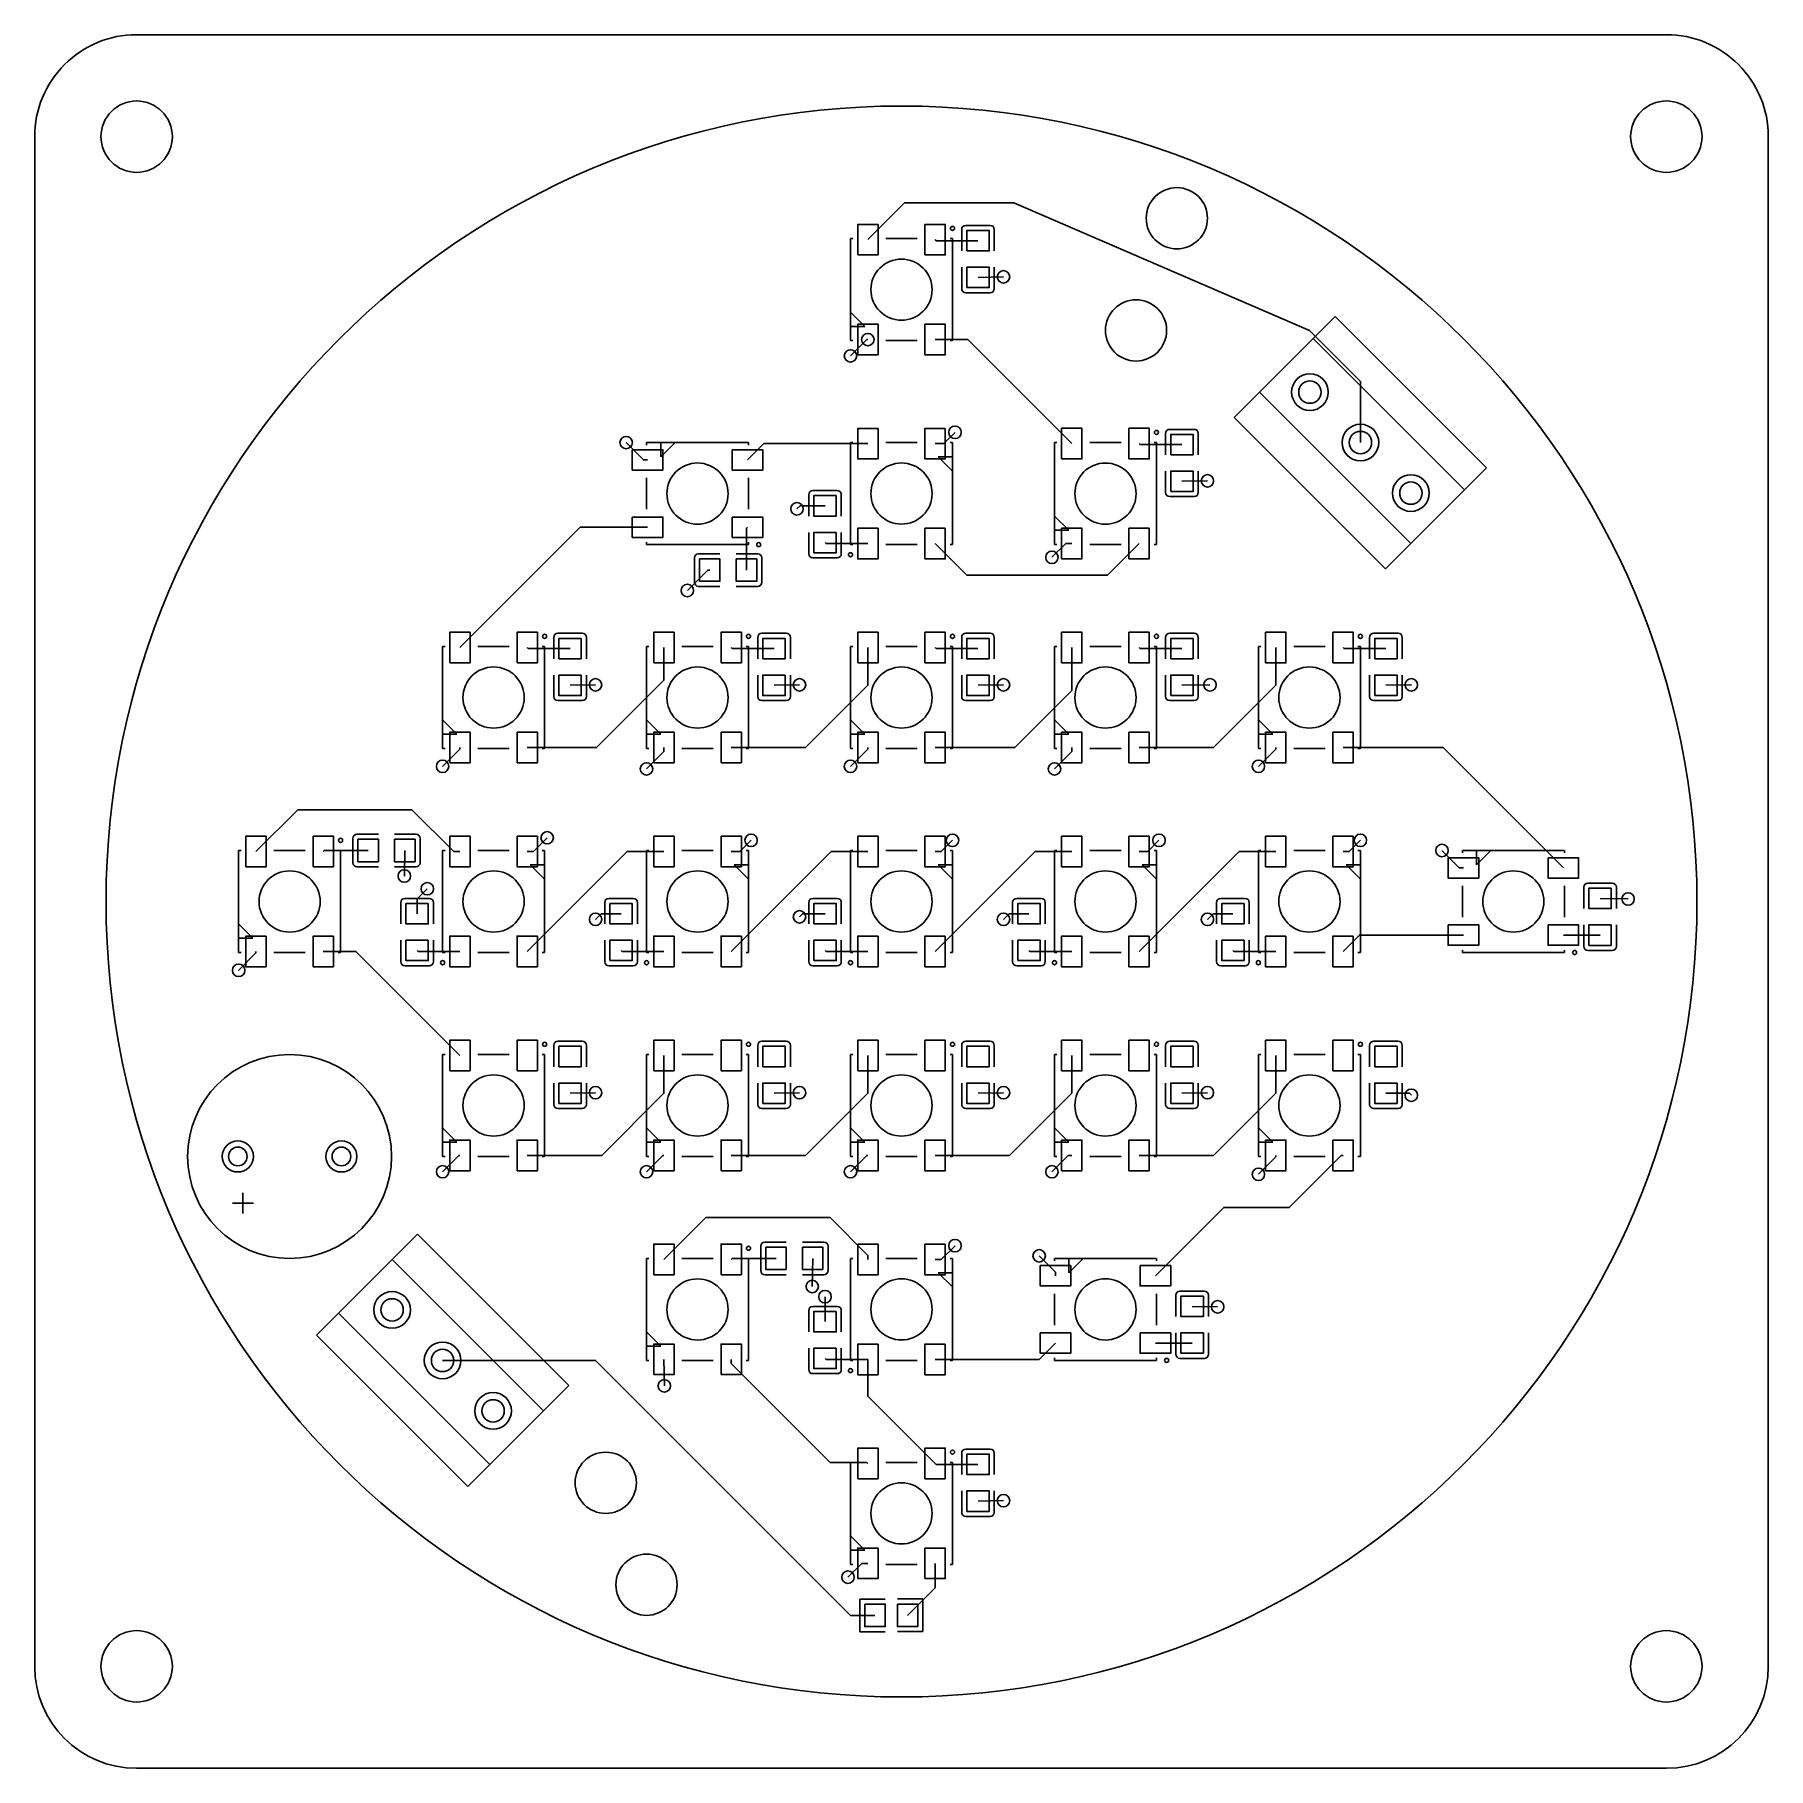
# Model space of a CAD drawing. Header units: millimetres. Extents: x 0 to 85, y 0 to 85.
import ezdxf

# ---------------------------------------------------------------- set-up
doc = ezdxf.new("R2010")
doc.units = ezdxf.units.MM

msp = doc.modelspace()

# ---------------------------------------------------------------- linework, layer by layer
for points in [[(5, 85), (80, 85)], [(0, 5), (0, 80)], [(85, 80), (85, 5)], [(40.851, 74.95), (42.649, 76.751), (48.001, 76.751), (62.499, 70.5), (64.999, 68.001), (64.999, 65.001)], [(45.65, 75.65), (46.85, 75.65)], [(40, 75), (40.12, 75)], [(40, 70), (40, 75)], [(41.73, 75), (43.27, 75)], [(44.15, 74.95), (44.2, 74.9), (46.25, 74.9)], [(44.88, 75), (45, 75)], [(45, 75), (45, 70)], [(45.45, 75.45), (45.45, 75.4)], [(45.45, 74.4), (45.45, 75.4)], [(47.05, 75.45), (47.05, 75.4)], [(47.05, 74.4), (47.05, 75.4)], [(45.45, 73.6), (45.45, 72.6)], [(47.501, 73.124), (46.251, 73.099)], [(47.05, 73.6), (47.05, 72.6)], [(45.45, 72.55), (45.45, 72.6)], [(45.65, 72.35), (46.85, 72.35)], [(47.05, 72.55), (47.05, 72.6)], [(40.7, 70.7), (40, 70.7), (40, 70.7), (40, 71.4), (40.7, 70.7)], [(63.763, 71.187), (58.813, 66.237)], [(71.187, 63.763), (63.763, 71.187)], [(40, 69.25), (40.8, 70.05), (40.85, 70.05)], [(40.12, 70), (40, 70)], [(43.27, 70), (41.73, 70)], [(50.85, 64.95), (45.75, 70.05), (44.15, 70.05)], [(45, 70), (44.88, 70)], [(70.105, 62.68), (62.68, 70.104)], [(67.47, 60.046), (60.046, 67.47)], [(45.125, 65.5), (44.575, 64.95), (44.15, 64.95)], [(55.45, 65.45), (55.45, 65.4)], [(55.65, 65.65), (56.85, 65.65)], [(66.238, 58.813), (58.813, 66.237)], [(29, 65), (29.85, 64.15), (30.05, 64.15)], [(30, 65), (35, 65)], [(30, 64.88), (30, 65)], [(30.7, 64.3), (30.7, 65), (30.7, 65), (31.4, 65), (30.7, 64.3)], [(34.95, 64.15), (35.75, 64.95), (40.85, 64.95)], [(35, 65), (35, 64.88)], [(40, 60), (40, 65)], [(40, 65), (40.12, 65)], [(41.73, 65), (43.27, 65)], [(44.88, 65), (45, 65)], [(45, 65), (45, 60)], [(50, 65), (50.12, 65)], [(50, 60), (50, 65)], [(51.73, 65), (53.27, 65)], [(54.15, 64.95), (54.2, 64.9), (56.25, 64.9)], [(54.88, 65), (55, 65)], [(55, 65), (55, 60)], [(55.45, 64.4), (55.45, 65.4)], [(57.05, 65.45), (57.05, 65.4)], [(57.05, 64.4), (57.05, 65.4)], [(44.3, 64.3), (45, 64.3), (45, 64.3), (45, 63.6), (44.3, 64.3)], [(71.187, 63.763), (66.238, 58.813)], [(30, 61.73), (30, 63.27)], [(35, 63.27), (35, 61.73)], [(55.45, 63.6), (55.45, 62.6)], [(57.501, 63.124), (56.251, 63.101)], [(57.05, 63.6), (57.05, 62.6)], [(37.95, 62.45), (37.95, 62.4)], [(37.95, 61.4), (37.95, 62.4)], [(39.35, 62.65), (38.15, 62.65)], [(39.55, 62.45), (39.55, 62.4)], [(39.55, 61.4), (39.55, 62.4)], [(55.45, 62.55), (55.45, 62.6)], [(55.65, 62.35), (56.85, 62.35)], [(57.05, 62.55), (57.05, 62.6)], [(37.375, 61.75), (37.525, 61.9), (38.75, 61.9)], [(50.7, 60.7), (50, 60.7), (50, 60.7), (50, 61.4), (50.7, 60.7)], [(20.85, 54.95), (26.75, 60.85), (30.05, 60.85)], [(34.95, 60.85), (34.9, 60.8), (34.9, 58.75)], [(37.95, 60.6), (37.95, 59.6)], [(39.55, 60.6), (39.55, 59.6)], [(30, 60), (30, 60.12)], [(35, 60), (30, 60)], [(32.55, 59.55), (32.6, 59.55)], [(33.6, 59.55), (32.6, 59.55)], [(34.4, 59.55), (35.4, 59.55)], [(35, 60.12), (35, 60)], [(35.45, 59.55), (35.4, 59.55)], [(37.95, 59.55), (37.95, 59.6)], [(38.75, 60.1), (38.8, 60.05), (40.85, 60.05)], [(39.55, 59.55), (39.55, 59.6)], [(40.12, 60), (40, 60)], [(43.27, 60), (41.73, 60)], [(44.15, 60.05), (45.7, 58.5), (52.6, 58.5), (54.15, 60.05)], [(45, 60), (44.88, 60)], [(49.875, 59.375), (50.55, 60.05), (50.85, 60.05)], [(50.12, 60), (50, 60)], [(53.27, 60), (51.73, 60)], [(55, 60), (54.88, 60)], [(32, 57.75), (33, 58.75), (33.1, 58.75)], [(32.35, 59.35), (32.35, 58.15)], [(35.65, 59.35), (35.65, 58.15)], [(39.35, 59.35), (38.15, 59.35)], [(32.55, 57.95), (32.6, 57.95)], [(33.6, 57.95), (32.6, 57.95)], [(34.4, 57.95), (35.4, 57.95)], [(35.45, 57.95), (35.4, 57.95)], [(25.45, 55.45), (25.45, 55.4)], [(25.45, 54.4), (25.45, 55.4)], [(26.85, 55.65), (25.65, 55.65)], [(27.05, 55.45), (27.05, 55.4)], [(27.05, 54.4), (27.05, 55.4)], [(35.45, 55.45), (35.45, 55.4)], [(35.45, 54.4), (35.45, 55.4)], [(36.85, 55.65), (35.65, 55.65)], [(37.05, 55.45), (37.05, 55.4)], [(37.05, 54.4), (37.05, 55.4)], [(45.45, 55.45), (45.45, 55.4)], [(45.45, 54.4), (45.45, 55.4)], [(46.85, 55.65), (45.65, 55.65)], [(47.05, 55.45), (47.05, 55.4)], [(47.05, 54.4), (47.05, 55.4)], [(55.45, 55.45), (55.45, 55.4)], [(55.45, 54.4), (55.45, 55.4)], [(55.65, 55.65), (56.85, 55.65)], [(57.05, 55.45), (57.05, 55.4)], [(57.05, 54.4), (57.05, 55.4)], [(65.45, 55.45), (65.45, 55.4)], [(65.45, 54.4), (65.45, 55.4)], [(65.65, 55.65), (66.85, 55.65)], [(67.05, 55.45), (67.05, 55.4)], [(67.05, 54.4), (67.05, 55.4)], [(20, 55), (20.12, 55)], [(20, 50), (20, 55)], [(21.73, 55), (23.27, 55)], [(24.15, 54.95), (24.2, 54.9), (26.25, 54.9)], [(24.15, 50.05), (27.55, 50.05), (30.85, 53.35), (30.85, 54.95)], [(24.88, 55), (25, 55)], [(25, 55), (25, 50)], [(30, 55), (30.12, 55)], [(30, 50), (30, 55)], [(31.73, 55), (33.27, 55)], [(34.15, 54.95), (34.2, 54.9), (36.25, 54.9)], [(34.15, 50.05), (37.8, 50.05), (40.85, 53.1), (40.85, 54.95)], [(34.88, 55), (35, 55)], [(35, 55), (35, 50)], [(40, 55), (40.12, 55)], [(40, 50), (40, 55)], [(41.73, 55), (43.27, 55)], [(44.15, 54.95), (44.2, 54.9), (46.25, 54.9)], [(44.15, 50.05), (48.05, 50.05), (50.85, 52.85), (50.85, 54.95)], [(44.88, 55), (45, 55)], [(45, 55), (45, 50)], [(50, 55), (50.12, 55)], [(50, 50), (50, 55)], [(51.73, 55), (53.27, 55)], [(54.15, 54.95), (54.2, 54.9), (56.25, 54.9)], [(54.15, 50.05), (57.8, 50.05), (60.85, 53.1), (60.85, 54.95)], [(54.88, 55), (55, 55)], [(55, 55), (55, 50)], [(60, 55), (60.12, 55)], [(60, 50), (60, 55)], [(61.73, 55), (63.27, 55)], [(64.15, 54.95), (64.2, 54.9), (66.25, 54.9)], [(64.88, 55), (65, 55)], [(65, 55), (65, 50)], [(25.45, 53.6), (25.45, 52.6)], [(27.05, 53.6), (27.05, 52.6)], [(35.45, 53.6), (35.45, 52.6)], [(37.05, 53.6), (37.05, 52.6)], [(45.45, 53.6), (45.45, 52.6)], [(47.05, 53.6), (47.05, 52.6)], [(55.45, 53.6), (55.45, 52.6)], [(57.05, 53.6), (57.05, 52.6)], [(65.45, 53.6), (65.45, 52.6)], [(67.05, 53.6), (67.05, 52.6)], [(27.501, 53.124), (26.251, 53.099)], [(37.501, 53.124), (36.251, 53.099)], [(47.501, 53.124), (46.251, 53.099)], [(57.625, 53.124), (56.251, 53.099)], [(67.5, 53.124), (66.251, 53.099)], [(25.45, 52.55), (25.45, 52.6)], [(26.85, 52.35), (25.65, 52.35)], [(27.05, 52.55), (27.05, 52.6)], [(35.45, 52.55), (35.45, 52.6)], [(36.85, 52.35), (35.65, 52.35)], [(37.05, 52.55), (37.05, 52.6)], [(45.45, 52.55), (45.45, 52.6)], [(46.85, 52.35), (45.65, 52.35)], [(47.05, 52.55), (47.05, 52.6)], [(55.45, 52.55), (55.45, 52.6)], [(55.65, 52.35), (56.85, 52.35)], [(57.05, 52.55), (57.05, 52.6)], [(65.45, 52.55), (65.45, 52.6)], [(65.65, 52.35), (66.85, 52.35)], [(67.05, 52.55), (67.05, 52.6)], [(20.7, 50.7), (20, 50.7), (20, 50.7), (20, 51.4), (20.7, 50.7)], [(30.7, 50.7), (30, 50.7), (30, 50.7), (30, 51.4), (30.7, 50.7)], [(40.7, 50.7), (40, 50.7), (40, 50.7), (40, 51.4), (40.7, 50.7)], [(50.7, 50.7), (50, 50.7), (50, 50.7), (50, 51.4), (50.7, 50.7)], [(60.7, 50.7), (60, 50.7), (60, 50.7), (60, 51.4), (60.7, 50.7)], [(20, 49.125), (20.85, 49.975), (20.85, 50.05)], [(20.12, 50), (20, 50)], [(23.27, 50), (21.73, 50)], [(25, 50), (24.88, 50)], [(30, 49), (30.85, 49.85), (30.85, 50.05)], [(30.12, 50), (30, 50)], [(33.27, 50), (31.73, 50)], [(35, 50), (34.88, 50)], [(40, 49.125), (40.85, 49.975), (40.85, 50.05)], [(40.12, 50), (40, 50)], [(43.27, 50), (41.73, 50)], [(45, 50), (44.88, 50)], [(50, 49), (50.85, 49.85), (50.85, 50.05)], [(50.12, 50), (50, 50)], [(53.27, 50), (51.73, 50)], [(55, 50), (54.88, 50)], [(60, 49.125), (60.85, 49.975), (60.85, 50.05)], [(60.12, 50), (60, 50)], [(63.27, 50), (61.73, 50)], [(74.95, 44.15), (69.05, 50.05), (64.15, 50.05)], [(65, 50), (64.88, 50)], [(10.85, 44.95), (12.9, 47), (18.5, 47), (20.55, 44.95), (20.85, 44.95)], [(15.6, 44.4), (15.6, 45.6)], [(15.8, 45.8), (15.85, 45.8)], [(16.85, 45.8), (15.85, 45.8)], [(17.65, 45.8), (18.65, 45.8)], [(18.7, 45.8), (18.65, 45.8)], [(18.9, 44.4), (18.9, 45.6)], [(25.125, 45.625), (24.45, 44.95), (24.15, 44.95)], [(35.125, 45.5), (34.575, 44.95), (34.15, 44.95)], [(45, 45.5), (44.45, 44.95), (44.15, 44.95)], [(55.125, 45.5), (54.575, 44.95), (54.15, 44.95)], [(65, 45.5), (64.45, 44.95), (64.15, 44.95)], [(10, 45), (10.12, 45)], [(10, 40), (10, 45)], [(11.73, 45), (13.27, 45)], [(14.15, 44.95), (14.2, 45), (16.35, 45)], [(14.88, 45), (15, 45)], [(15, 45), (15, 40)], [(18.125, 43.749), (18.151, 45.001)], [(20, 40), (20, 45)], [(20, 45), (20.12, 45)], [(21.73, 45), (23.27, 45)], [(24.15, 40.05), (29.05, 44.95), (30.85, 44.95)], [(24.3, 44.3), (25, 44.3), (25, 44.3), (25, 43.6), (24.3, 44.3)], [(24.88, 45), (25, 45)], [(25, 45), (25, 40)], [(30, 40), (30, 45)], [(30, 45), (30.12, 45)], [(31.73, 45), (33.27, 45)], [(34.15, 40.05), (39.05, 44.95), (40.85, 44.95)], [(34.3, 44.3), (35, 44.3), (35, 44.3), (35, 43.6), (34.3, 44.3)], [(34.88, 45), (35, 45)], [(35, 45), (35, 40)], [(40, 40), (40, 45)], [(40, 45), (40.12, 45)], [(41.73, 45), (43.27, 45)], [(44.15, 40.05), (49.05, 44.95), (50.85, 44.95)], [(44.3, 44.3), (45, 44.3), (45, 44.3), (45, 43.6), (44.3, 44.3)], [(44.88, 45), (45, 45)], [(45, 45), (45, 40)], [(50, 40), (50, 45)], [(50, 45), (50.12, 45)], [(51.73, 45), (53.27, 45)], [(54.15, 40.05), (59.05, 44.95), (60.85, 44.95)], [(54.3, 44.3), (55, 44.3), (55, 44.3), (55, 43.6), (54.3, 44.3)], [(54.88, 45), (55, 45)], [(55, 45), (55, 40)], [(60, 40), (60, 45)], [(60, 45), (60.12, 45)], [(61.73, 45), (63.27, 45)], [(64.3, 44.3), (65, 44.3), (65, 44.3), (65, 43.6), (64.3, 44.3)], [(64.88, 45), (65, 45)], [(65, 45), (65, 40)], [(69, 45), (69.85, 44.15), (70.05, 44.15)], [(70, 45), (75, 45)], [(70, 44.88), (70, 45)], [(70.7, 44.3), (70.7, 45), (70.7, 45), (71.4, 45), (70.7, 44.3)], [(75, 45), (75, 44.88)], [(15.8, 44.2), (15.85, 44.2)], [(16.85, 44.2), (15.85, 44.2)], [(17.65, 44.2), (18.65, 44.2)], [(18.7, 44.2), (18.65, 44.2)], [(77.35, 43.4), (76.15, 43.4)], [(19.35, 42.65), (18.15, 42.65)], [(19.25, 43.125), (18.75, 42.625), (18.75, 41.9)], [(28.15, 42.65), (29.35, 42.65)], [(38.15, 42.65), (39.35, 42.65)], [(48.15, 42.65), (49.35, 42.65)], [(59.35, 42.65), (58.15, 42.65)], [(70, 41.73), (70, 43.27)], [(75, 43.27), (75, 41.73)], [(75.95, 43.2), (75.95, 43.15)], [(75.95, 42.15), (75.95, 43.15)], [(78.125, 42.624), (76.751, 42.649)], [(77.55, 43.2), (77.55, 43.15)], [(77.55, 42.15), (77.55, 43.15)], [(17.95, 42.45), (17.95, 42.4)], [(17.95, 41.4), (17.95, 42.4)], [(19.55, 42.45), (19.55, 42.4)], [(19.55, 41.4), (19.55, 42.4)], [(27.5, 41.625), (27.775, 41.9), (28.75, 41.9)], [(27.95, 42.45), (27.95, 42.4)], [(27.95, 41.4), (27.95, 42.4)], [(29.55, 42.45), (29.55, 42.4)], [(29.55, 41.4), (29.55, 42.4)], [(37.5, 41.75), (37.65, 41.9), (38.75, 41.9)], [(37.95, 42.45), (37.95, 42.4)], [(37.95, 41.4), (37.95, 42.4)], [(39.55, 42.45), (39.55, 42.4)], [(39.55, 41.4), (39.55, 42.4)], [(47.5, 41.625), (47.775, 41.9), (48.75, 41.9)], [(47.95, 42.45), (47.95, 42.4)], [(47.95, 41.4), (47.95, 42.4)], [(49.55, 42.45), (49.55, 42.4)], [(49.55, 41.4), (49.55, 42.4)], [(57.5, 41.625), (57.775, 41.9), (58.75, 41.9)], [(57.95, 42.45), (57.95, 42.4)], [(57.95, 41.4), (57.95, 42.4)], [(59.55, 42.45), (59.55, 42.4)], [(59.55, 41.4), (59.55, 42.4)], [(10.7, 40.7), (10, 40.7), (10, 40.7), (10, 41.4), (10.7, 40.7)], [(64.15, 40.05), (64.95, 40.85), (69.119, 40.85)], [(69.119, 40.85), (70.05, 40.85)], [(74.95, 40.85), (76.75, 40.85)], [(75.95, 41.35), (75.95, 40.35)], [(77.55, 41.35), (77.55, 40.35)], [(10, 39.125), (10.85, 39.975), (10.85, 40.05)], [(10.12, 40), (10, 40)], [(13.27, 40), (11.73, 40)], [(20.85, 34.95), (15.75, 40.05), (14.15, 40.05)], [(15, 40), (14.88, 40)], [(17.95, 40.6), (17.95, 39.6)], [(18.75, 40.1), (18.8, 40.05), (20.85, 40.05)], [(19.55, 40.6), (19.55, 39.6)], [(20.12, 40), (20, 40)], [(23.27, 40), (21.73, 40)], [(25, 40), (24.88, 40)], [(27.95, 40.6), (27.95, 39.6)], [(28.75, 40.1), (28.8, 40.05), (30.85, 40.05)], [(29.55, 40.6), (29.55, 39.6)], [(30.12, 40), (30, 40)], [(33.27, 40), (31.73, 40)], [(35, 40), (34.88, 40)], [(37.95, 40.6), (37.95, 39.6)], [(38.75, 40.1), (38.8, 40.05), (40.85, 40.05)], [(39.55, 40.6), (39.55, 39.6)], [(40.12, 40), (40, 40)], [(43.27, 40), (41.73, 40)], [(45, 40), (44.88, 40)], [(47.95, 40.6), (47.95, 39.6)], [(48.75, 40.1), (48.8, 40.05), (50.85, 40.05)], [(49.55, 40.6), (49.55, 39.6)], [(50.12, 40), (50, 40)], [(53.27, 40), (51.73, 40)], [(55, 40), (54.88, 40)], [(57.95, 40.6), (57.95, 39.6)], [(58.75, 40.1), (58.8, 40.05), (60.85, 40.05)], [(59.55, 40.6), (59.55, 39.6)], [(60.12, 40), (60, 40)], [(63.27, 40), (61.73, 40)], [(65, 40), (64.88, 40)], [(70, 40), (70, 40.12)], [(75, 40), (70, 40)], [(75, 40.12), (75, 40)], [(75.95, 40.3), (75.95, 40.35)], [(77.35, 40.1), (76.15, 40.1)], [(77.55, 40.3), (77.55, 40.35)], [(17.95, 39.55), (17.95, 39.6)], [(19.35, 39.35), (18.15, 39.35)], [(19.55, 39.55), (19.55, 39.6)], [(27.95, 39.55), (27.95, 39.6)], [(28.15, 39.35), (29.35, 39.35)], [(29.55, 39.55), (29.55, 39.6)], [(37.95, 39.55), (37.95, 39.6)], [(38.15, 39.35), (39.35, 39.35)], [(39.55, 39.55), (39.55, 39.6)], [(47.95, 39.55), (47.95, 39.6)], [(48.15, 39.35), (49.35, 39.35)], [(49.55, 39.55), (49.55, 39.6)], [(57.95, 39.55), (57.95, 39.6)], [(59.35, 39.35), (58.15, 39.35)], [(59.55, 39.55), (59.55, 39.6)], [(20, 35), (20.12, 35)], [(20, 30), (20, 35)], [(21.73, 35), (23.27, 35)], [(24.15, 30.05), (27.8, 30.05), (30.85, 33.1), (30.85, 34.95)], [(24.88, 35), (25, 35)], [(25, 35), (25, 30)], [(25.45, 35.45), (25.45, 35.4)], [(25.45, 34.4), (25.45, 35.4)], [(25.65, 35.65), (26.85, 35.65)], [(27.05, 35.45), (27.05, 35.4)], [(27.05, 34.4), (27.05, 35.4)], [(30, 35), (30.12, 35)], [(30, 30), (30, 35)], [(31.73, 35), (33.27, 35)], [(34.15, 30.05), (37.8, 30.05), (40.85, 33.1), (40.85, 34.95)], [(34.88, 35), (35, 35)], [(35, 35), (35, 30)], [(35.45, 35.45), (35.45, 35.4)], [(35.45, 34.4), (35.45, 35.4)], [(35.65, 35.65), (36.85, 35.65)], [(37.05, 35.45), (37.05, 35.4)], [(37.05, 34.4), (37.05, 35.4)], [(40, 35), (40.12, 35)], [(40, 30), (40, 35)], [(41.73, 35), (43.27, 35)], [(44.15, 30.05), (47.8, 30.05), (50.85, 33.1), (50.85, 34.95)], [(44.88, 35), (45, 35)], [(45, 35), (45, 30)], [(45.45, 35.45), (45.45, 35.4)], [(45.45, 34.4), (45.45, 35.4)], [(46.85, 35.65), (45.65, 35.65)], [(47.05, 35.45), (47.05, 35.4)], [(47.05, 34.4), (47.05, 35.4)], [(50, 35), (50.12, 35)], [(50, 30), (50, 35)], [(51.73, 35), (53.27, 35)], [(54.15, 30.05), (57.8, 30.05), (60.85, 33.1), (60.85, 34.95)], [(54.88, 35), (55, 35)], [(55, 35), (55, 30)], [(55.45, 35.45), (55.45, 35.4)], [(55.45, 34.4), (55.45, 35.4)], [(56.85, 35.65), (55.65, 35.65)], [(57.05, 35.45), (57.05, 35.4)], [(57.05, 34.4), (57.05, 35.4)], [(60, 35), (60.12, 35)], [(60, 30), (60, 35)], [(61.73, 35), (63.27, 35)], [(64.88, 35), (65, 35)], [(65, 35), (65, 30)], [(65.45, 35.45), (65.45, 35.4)], [(65.45, 34.4), (65.45, 35.4)], [(66.85, 35.65), (65.65, 35.65)], [(67.05, 35.45), (67.05, 35.4)], [(67.05, 34.4), (67.05, 35.4)], [(25.45, 33.6), (25.45, 32.6)], [(27.05, 33.6), (27.05, 32.6)], [(35.45, 33.6), (35.45, 32.6)], [(37.05, 33.6), (37.05, 32.6)], [(45.45, 33.6), (45.45, 32.6)], [(47.05, 33.6), (47.05, 32.6)], [(55.45, 33.6), (55.45, 32.6)], [(57.05, 33.6), (57.05, 32.6)], [(65.45, 33.6), (65.45, 32.6)], [(67.05, 33.6), (67.05, 32.6)], [(25.45, 32.55), (25.45, 32.6)], [(25.65, 32.35), (26.85, 32.35)], [(27.501, 33.124), (26.251, 33.099)], [(27.05, 32.55), (27.05, 32.6)], [(35.45, 32.55), (35.45, 32.6)], [(35.65, 32.35), (36.85, 32.35)], [(37.501, 33.124), (36.251, 33.099)], [(37.05, 32.55), (37.05, 32.6)], [(45.45, 32.55), (45.45, 32.6)], [(46.85, 32.35), (45.65, 32.35)], [(47.501, 33.124), (46.251, 33.099)], [(47.05, 32.55), (47.05, 32.6)], [(55.45, 32.55), (55.45, 32.6)], [(56.85, 32.35), (55.65, 32.35)], [(57.501, 33.124), (56.251, 33.099)], [(57.05, 32.55), (57.05, 32.6)], [(65.45, 32.55), (65.45, 32.6)], [(66.85, 32.35), (65.65, 32.35)], [(67.5, 33), (67.4, 33.1), (66.25, 33.1)], [(67.05, 32.55), (67.05, 32.6)], [(20.7, 30.7), (20, 30.7), (20, 30.7), (20, 31.4), (20.7, 30.7)], [(30.7, 30.7), (30, 30.7), (30, 30.7), (30, 31.4), (30.7, 30.7)], [(40.7, 30.7), (40, 30.7), (40, 30.7), (40, 31.4), (40.7, 30.7)], [(50.7, 30.7), (50, 30.7), (50, 30.7), (50, 31.4), (50.7, 30.7)], [(60.7, 30.7), (60, 30.7), (60, 30.7), (60, 31.4), (60.7, 30.7)], [(20, 29.25), (20.8, 30.05), (20.85, 30.05)], [(20.12, 30), (20, 30)], [(23.27, 30), (21.73, 30)], [(25, 30), (24.88, 30)], [(30, 29.25), (30.8, 30.05), (30.85, 30.05)], [(30.12, 30), (30, 30)], [(33.27, 30), (31.73, 30)], [(35, 30), (34.88, 30)], [(40, 29.25), (40.8, 30.05), (40.85, 30.05)], [(40.12, 30), (40, 30)], [(43.27, 30), (41.73, 30)], [(45, 30), (44.88, 30)], [(49.875, 29.25), (50.675, 30.05), (50.85, 30.05)], [(50.12, 30), (50, 30)], [(53.27, 30), (51.73, 30)], [(55, 30), (54.88, 30)], [(54.95, 24.15), (58.3, 27.5), (61.5, 27.5), (64.05, 30.05), (64.15, 30.05)], [(60, 29.125), (60.85, 29.975), (60.85, 30.05)], [(60.12, 30), (60, 30)], [(63.27, 30), (61.73, 30)], [(65, 30), (64.88, 30)], [(10.214, 27.206), (10.214, 28.222)], [(9.706, 27.714), (10.722, 27.714)], [(30.85, 24.95), (32.9, 27), (39, 27), (40.85, 25.15), (40.85, 24.95)], [(13.813, 21.237), (18.763, 26.187)], [(18.763, 26.187), (26.187, 18.763)], [(35.6, 24.4), (35.6, 25.6)], [(35.8, 25.8), (35.85, 25.8)], [(36.85, 25.8), (35.85, 25.8)], [(37.65, 25.8), (38.65, 25.8)], [(38.7, 25.8), (38.65, 25.8)], [(38.9, 24.4), (38.9, 25.6)], [(45.125, 25.625), (44.45, 24.95), (44.15, 24.95)], [(17.53, 24.954), (24.954, 17.53)], [(30, 25), (30.12, 25)], [(30, 20), (30, 25)], [(31.73, 25), (33.27, 25)], [(34.15, 24.95), (34.2, 25), (36.35, 25)], [(34.88, 25), (35, 25)], [(35, 25), (35, 20)], [(38.125, 23.625), (38.151, 25.001)], [(40, 20), (40, 25)], [(40, 25), (40.12, 25)], [(41.73, 25), (43.27, 25)], [(44.88, 25), (45, 25)], [(45, 25), (45, 20)], [(49.25, 25.125), (50.05, 24.325), (50.05, 24.15)], [(50, 25), (55, 25)], [(50, 24.88), (50, 25)], [(50.7, 24.3), (50.7, 25), (50.7, 25), (51.4, 25), (50.7, 24.3)], [(55, 25), (55, 24.88)], [(35.8, 24.2), (35.85, 24.2)], [(36.85, 24.2), (35.85, 24.2)], [(37.65, 24.2), (38.65, 24.2)], [(38.7, 24.2), (38.65, 24.2)], [(44.3, 24.3), (45, 24.3), (45, 24.3), (45, 23.6), (44.3, 24.3)], [(38.75, 23.125), (38.75, 21.9)], [(50, 21.73), (50, 23.27)], [(55, 23.27), (55, 21.73)], [(55.95, 23.2), (55.95, 23.15)], [(55.95, 22.15), (55.95, 23.15)], [(57.35, 23.4), (56.15, 23.4)], [(57.55, 23.2), (57.55, 23.15)], [(57.55, 22.15), (57.55, 23.15)], [(14.896, 22.32), (22.32, 14.896)], [(37.95, 22.45), (37.95, 22.4)], [(37.95, 21.4), (37.95, 22.4)], [(39.35, 22.65), (38.15, 22.65)], [(39.55, 22.45), (39.55, 22.4)], [(39.55, 21.4), (39.55, 22.4)], [(58.001, 22.624), (56.749, 22.649)], [(30.7, 20.7), (30, 20.7), (30, 20.7), (30, 21.4), (30.7, 20.7)], [(55.95, 21.35), (55.95, 20.35)], [(57.55, 21.35), (57.55, 20.35)], [(13.813, 21.237), (21.237, 13.813)], [(37.95, 20.6), (37.95, 19.6)], [(39.55, 20.6), (39.55, 19.6)], [(50.05, 20.85), (49.489, 20.289)], [(54.95, 20.85), (56.75, 20.85)], [(20, 20), (27.5, 20), (40, 7.5), (41.2, 7.5)], [(30.12, 20), (30, 20)], [(30.876, 18.75), (30.851, 20.051)], [(33.27, 20), (31.73, 20)], [(40.85, 14.95), (40.8, 15), (39, 15), (34.15, 19.85), (34.15, 20.05)], [(35, 20), (34.88, 20)], [(37.95, 19.55), (37.95, 19.6)], [(38.75, 20.1), (38.8, 20.05), (40.85, 20.05)], [(39.55, 19.55), (39.55, 19.6)], [(40.12, 20), (40, 20)], [(44.15, 14.95), (40.85, 18.25), (40.85, 20.05)], [(43.27, 20), (41.73, 20)], [(49.489, 20.289), (49.25, 20.05), (44.15, 20.05)], [(45, 20), (44.88, 20)], [(50, 20), (50, 20.12)], [(55, 20), (50, 20)], [(55, 20.12), (55, 20)], [(55.95, 20.3), (55.95, 20.35)], [(57.35, 20.1), (56.15, 20.1)], [(57.55, 20.3), (57.55, 20.35)], [(21.237, 13.813), (26.187, 18.763)], [(39.35, 19.35), (38.15, 19.35)], [(45.45, 15.45), (45.45, 15.4)], [(45.45, 14.4), (45.45, 15.4)], [(45.65, 15.65), (46.85, 15.65)], [(47.05, 15.45), (47.05, 15.4)], [(47.05, 14.4), (47.05, 15.4)], [(40, 15), (40.12, 15)], [(40, 10), (40, 15)], [(41.73, 15), (43.27, 15)], [(44.15, 14.95), (44.2, 14.9), (46.25, 14.9)], [(44.88, 15), (45, 15)], [(45, 15), (45, 10)], [(45.45, 13.6), (45.45, 12.6)], [(47.05, 13.6), (47.05, 12.6)], [(47.501, 13.124), (46.251, 13.099)], [(45.45, 12.55), (45.45, 12.6)], [(45.65, 12.35), (46.85, 12.35)], [(47.05, 12.55), (47.05, 12.6)], [(40.7, 10.7), (40, 10.7), (40, 10.7), (40, 11.4), (40.7, 10.7)], [(39.875, 9.375), (40.55, 10.05), (40.85, 10.05)], [(40.12, 10), (40, 10)], [(43.27, 10), (41.73, 10)], [(42.8, 7.5), (44.15, 8.85), (44.15, 10.05)], [(45, 10), (44.88, 10)], [(40.45, 8.3), (40.45, 6.7)], [(41.7, 8.3), (40.45, 8.3)], [(42.301, 8.305), (43.551, 8.305)], [(43.551, 8.305), (43.551, 6.705)], [(41.7, 6.7), (40.45, 6.7)], [(42.301, 6.705), (43.551, 6.705)], [(80, 0), (5, 0)]]:
    msp.add_lwpolyline(points)
for points in [[(40.351, 74.199), (40.351, 75.701), (41.349, 75.701), (41.349, 74.199)], [(43.651, 74.199), (43.651, 75.701), (44.649, 75.701), (44.649, 74.199)], [(45.7, 74.4), (45.7, 75.4), (46.8, 75.4), (46.8, 74.4)], [(45.7, 72.6), (45.7, 73.6), (46.8, 73.6), (46.8, 72.6)], [(40.351, 69.301), (40.351, 70.799), (41.349, 70.799), (41.349, 69.301)], [(43.651, 69.301), (43.651, 70.799), (44.649, 70.799), (44.649, 69.301)], [(41.349, 65.699), (41.349, 64.201), (40.351, 64.201), (40.351, 65.699)], [(44.649, 65.699), (44.649, 64.201), (43.651, 64.201), (43.651, 65.699)], [(50.351, 64.199), (50.351, 65.701), (51.349, 65.701), (51.349, 64.199)], [(53.651, 64.199), (53.651, 65.701), (54.649, 65.701), (54.649, 64.199)], [(29.301, 64.649), (30.799, 64.649), (30.799, 63.651), (29.301, 63.651)], [(34.199, 64.649), (35.701, 64.649), (35.701, 63.651), (34.199, 63.651)], [(55.7, 64.4), (55.7, 65.4), (56.8, 65.4), (56.8, 64.4)], [(55.7, 62.6), (55.7, 63.6), (56.8, 63.6), (56.8, 62.6)], [(39.3, 62.4), (39.3, 61.4), (38.2, 61.4), (38.2, 62.4)], [(29.301, 61.349), (30.799, 61.349), (30.799, 60.351), (29.301, 60.351)], [(34.199, 61.349), (35.701, 61.349), (35.701, 60.351), (34.199, 60.351)], [(39.3, 60.6), (39.3, 59.6), (38.2, 59.6), (38.2, 60.6)], [(41.349, 60.801), (41.349, 59.299), (40.351, 59.299), (40.351, 60.801)], [(44.649, 60.801), (44.649, 59.299), (43.651, 59.299), (43.651, 60.801)], [(50.351, 59.301), (50.351, 60.799), (51.349, 60.799), (51.349, 59.301)], [(53.651, 59.301), (53.651, 60.799), (54.649, 60.799), (54.649, 59.301)], [(32.6, 59.3), (33.6, 59.3), (33.6, 58.2), (32.6, 58.2)], [(34.4, 59.3), (35.4, 59.3), (35.4, 58.2), (34.4, 58.2)], [(20.351, 54.199), (20.351, 55.701), (21.349, 55.701), (21.349, 54.199)], [(23.651, 54.199), (23.651, 55.701), (24.649, 55.701), (24.649, 54.199)], [(26.8, 55.4), (26.8, 54.4), (25.7, 54.4), (25.7, 55.4)], [(30.351, 54.199), (30.351, 55.701), (31.349, 55.701), (31.349, 54.199)], [(33.651, 54.199), (33.651, 55.701), (34.649, 55.701), (34.649, 54.199)], [(36.8, 55.4), (36.8, 54.4), (35.7, 54.4), (35.7, 55.4)], [(40.351, 54.199), (40.351, 55.701), (41.349, 55.701), (41.349, 54.199)], [(43.651, 54.199), (43.651, 55.701), (44.649, 55.701), (44.649, 54.199)], [(46.8, 55.4), (46.8, 54.4), (45.7, 54.4), (45.7, 55.4)], [(50.351, 54.199), (50.351, 55.701), (51.349, 55.701), (51.349, 54.199)], [(53.651, 54.199), (53.651, 55.701), (54.649, 55.701), (54.649, 54.199)], [(55.7, 54.4), (55.7, 55.4), (56.8, 55.4), (56.8, 54.4)], [(60.351, 54.199), (60.351, 55.701), (61.349, 55.701), (61.349, 54.199)], [(63.651, 54.199), (63.651, 55.701), (64.649, 55.701), (64.649, 54.199)], [(65.7, 54.4), (65.7, 55.4), (66.8, 55.4), (66.8, 54.4)], [(26.8, 53.6), (26.8, 52.6), (25.7, 52.6), (25.7, 53.6)], [(36.8, 53.6), (36.8, 52.6), (35.7, 52.6), (35.7, 53.6)], [(46.8, 53.6), (46.8, 52.6), (45.7, 52.6), (45.7, 53.6)], [(55.7, 52.6), (55.7, 53.6), (56.8, 53.6), (56.8, 52.6)], [(65.7, 52.6), (65.7, 53.6), (66.8, 53.6), (66.8, 52.6)], [(20.351, 49.301), (20.351, 50.799), (21.349, 50.799), (21.349, 49.301)], [(23.651, 49.301), (23.651, 50.799), (24.649, 50.799), (24.649, 49.301)], [(30.351, 49.301), (30.351, 50.799), (31.349, 50.799), (31.349, 49.301)], [(33.651, 49.301), (33.651, 50.799), (34.649, 50.799), (34.649, 49.301)], [(40.351, 49.301), (40.351, 50.799), (41.349, 50.799), (41.349, 49.301)], [(43.651, 49.301), (43.651, 50.799), (44.649, 50.799), (44.649, 49.301)], [(50.351, 49.301), (50.351, 50.799), (51.349, 50.799), (51.349, 49.301)], [(53.651, 49.301), (53.651, 50.799), (54.649, 50.799), (54.649, 49.301)], [(60.351, 49.301), (60.351, 50.799), (61.349, 50.799), (61.349, 49.301)], [(63.651, 49.301), (63.651, 50.799), (64.649, 50.799), (64.649, 49.301)], [(10.351, 44.199), (10.351, 45.701), (11.349, 45.701), (11.349, 44.199)], [(13.651, 44.199), (13.651, 45.701), (14.649, 45.701), (14.649, 44.199)], [(16.85, 44.45), (15.85, 44.45), (15.85, 45.55), (16.85, 45.55)], [(18.65, 44.45), (17.65, 44.45), (17.65, 45.55), (18.65, 45.55)], [(21.349, 45.699), (21.349, 44.201), (20.351, 44.201), (20.351, 45.699)], [(24.649, 45.699), (24.649, 44.201), (23.651, 44.201), (23.651, 45.699)], [(31.349, 45.699), (31.349, 44.201), (30.351, 44.201), (30.351, 45.699)], [(34.649, 45.699), (34.649, 44.201), (33.651, 44.201), (33.651, 45.699)], [(41.349, 45.699), (41.349, 44.201), (40.351, 44.201), (40.351, 45.699)], [(44.649, 45.699), (44.649, 44.201), (43.651, 44.201), (43.651, 45.699)], [(51.349, 45.699), (51.349, 44.201), (50.351, 44.201), (50.351, 45.699)], [(54.649, 45.699), (54.649, 44.201), (53.651, 44.201), (53.651, 45.699)], [(61.349, 45.699), (61.349, 44.201), (60.351, 44.201), (60.351, 45.699)], [(64.649, 45.699), (64.649, 44.201), (63.651, 44.201), (63.651, 45.699)], [(69.301, 44.649), (70.799, 44.649), (70.799, 43.651), (69.301, 43.651)], [(74.199, 44.649), (75.701, 44.649), (75.701, 43.651), (74.199, 43.651)], [(77.3, 43.15), (77.3, 42.15), (76.2, 42.15), (76.2, 43.15)], [(19.3, 42.4), (19.3, 41.4), (18.2, 41.4), (18.2, 42.4)], [(28.2, 41.4), (28.2, 42.4), (29.3, 42.4), (29.3, 41.4)], [(38.2, 41.4), (38.2, 42.4), (39.3, 42.4), (39.3, 41.4)], [(48.2, 41.4), (48.2, 42.4), (49.3, 42.4), (49.3, 41.4)], [(59.3, 42.4), (59.3, 41.4), (58.2, 41.4), (58.2, 42.4)], [(21.349, 40.801), (21.349, 39.299), (20.351, 39.299), (20.351, 40.801)], [(24.649, 40.801), (24.649, 39.299), (23.651, 39.299), (23.651, 40.801)], [(31.349, 40.801), (31.349, 39.299), (30.351, 39.299), (30.351, 40.801)], [(34.649, 40.801), (34.649, 39.299), (33.651, 39.299), (33.651, 40.801)], [(41.349, 40.801), (41.349, 39.299), (40.351, 39.299), (40.351, 40.801)], [(44.649, 40.801), (44.649, 39.299), (43.651, 39.299), (43.651, 40.801)], [(51.349, 40.801), (51.349, 39.299), (50.351, 39.299), (50.351, 40.801)], [(54.649, 40.801), (54.649, 39.299), (53.651, 39.299), (53.651, 40.801)], [(61.349, 40.801), (61.349, 39.299), (60.351, 39.299), (60.351, 40.801)], [(64.649, 40.801), (64.649, 39.299), (63.651, 39.299), (63.651, 40.801)], [(69.301, 41.349), (70.799, 41.349), (70.799, 40.351), (69.301, 40.351)], [(74.199, 41.349), (75.701, 41.349), (75.701, 40.351), (74.199, 40.351)], [(77.3, 41.35), (77.3, 40.35), (76.2, 40.35), (76.2, 41.35)], [(10.351, 39.301), (10.351, 40.799), (11.349, 40.799), (11.349, 39.301)], [(13.651, 39.301), (13.651, 40.799), (14.649, 40.799), (14.649, 39.301)], [(19.3, 40.6), (19.3, 39.6), (18.2, 39.6), (18.2, 40.6)], [(28.2, 39.6), (28.2, 40.6), (29.3, 40.6), (29.3, 39.6)], [(38.2, 39.6), (38.2, 40.6), (39.3, 40.6), (39.3, 39.6)], [(48.2, 39.6), (48.2, 40.6), (49.3, 40.6), (49.3, 39.6)], [(59.3, 40.6), (59.3, 39.6), (58.2, 39.6), (58.2, 40.6)], [(20.351, 34.199), (20.351, 35.701), (21.349, 35.701), (21.349, 34.199)], [(23.651, 34.199), (23.651, 35.701), (24.649, 35.701), (24.649, 34.199)], [(30.351, 34.199), (30.351, 35.701), (31.349, 35.701), (31.349, 34.199)], [(33.651, 34.199), (33.651, 35.701), (34.649, 35.701), (34.649, 34.199)], [(40.351, 34.199), (40.351, 35.701), (41.349, 35.701), (41.349, 34.199)], [(43.651, 34.199), (43.651, 35.701), (44.649, 35.701), (44.649, 34.199)], [(50.351, 34.199), (50.351, 35.701), (51.349, 35.701), (51.349, 34.199)], [(53.651, 34.199), (53.651, 35.701), (54.649, 35.701), (54.649, 34.199)], [(60.351, 34.199), (60.351, 35.701), (61.349, 35.701), (61.349, 34.199)], [(63.651, 34.199), (63.651, 35.701), (64.649, 35.701), (64.649, 34.199)], [(25.7, 34.4), (25.7, 35.4), (26.8, 35.4), (26.8, 34.4)], [(35.7, 34.4), (35.7, 35.4), (36.8, 35.4), (36.8, 34.4)], [(46.8, 35.4), (46.8, 34.4), (45.7, 34.4), (45.7, 35.4)], [(56.8, 35.4), (56.8, 34.4), (55.7, 34.4), (55.7, 35.4)], [(66.8, 35.4), (66.8, 34.4), (65.7, 34.4), (65.7, 35.4)], [(25.7, 32.6), (25.7, 33.6), (26.8, 33.6), (26.8, 32.6)], [(35.7, 32.6), (35.7, 33.6), (36.8, 33.6), (36.8, 32.6)], [(46.8, 33.6), (46.8, 32.6), (45.7, 32.6), (45.7, 33.6)], [(56.8, 33.6), (56.8, 32.6), (55.7, 32.6), (55.7, 33.6)], [(66.8, 33.6), (66.8, 32.6), (65.7, 32.6), (65.7, 33.6)], [(20.351, 29.301), (20.351, 30.799), (21.349, 30.799), (21.349, 29.301)], [(23.651, 29.301), (23.651, 30.799), (24.649, 30.799), (24.649, 29.301)], [(30.351, 29.301), (30.351, 30.799), (31.349, 30.799), (31.349, 29.301)], [(33.651, 29.301), (33.651, 30.799), (34.649, 30.799), (34.649, 29.301)], [(40.351, 29.301), (40.351, 30.799), (41.349, 30.799), (41.349, 29.301)], [(43.651, 29.301), (43.651, 30.799), (44.649, 30.799), (44.649, 29.301)], [(50.351, 29.301), (50.351, 30.799), (51.349, 30.799), (51.349, 29.301)], [(53.651, 29.301), (53.651, 30.799), (54.649, 30.799), (54.649, 29.301)], [(60.351, 29.301), (60.351, 30.799), (61.349, 30.799), (61.349, 29.301)], [(63.651, 29.301), (63.651, 30.799), (64.649, 30.799), (64.649, 29.301)], [(30.351, 24.199), (30.351, 25.701), (31.349, 25.701), (31.349, 24.199)], [(33.651, 24.199), (33.651, 25.701), (34.649, 25.701), (34.649, 24.199)], [(36.85, 24.45), (35.85, 24.45), (35.85, 25.55), (36.85, 25.55)], [(38.65, 24.45), (37.65, 24.45), (37.65, 25.55), (38.65, 25.55)], [(41.349, 25.699), (41.349, 24.201), (40.351, 24.201), (40.351, 25.699)], [(44.649, 25.699), (44.649, 24.201), (43.651, 24.201), (43.651, 25.699)], [(49.301, 24.649), (50.799, 24.649), (50.799, 23.651), (49.301, 23.651)], [(54.2, 24.649), (55.701, 24.649), (55.701, 23.651), (54.2, 23.651)], [(57.3, 23.15), (57.3, 22.15), (56.2, 22.15), (56.2, 23.15)], [(39.3, 22.4), (39.3, 21.4), (38.2, 21.4), (38.2, 22.4)], [(49.301, 21.349), (50.799, 21.349), (50.799, 20.351), (49.301, 20.351)], [(54.2, 21.349), (55.701, 21.349), (55.701, 20.351), (54.2, 20.351)], [(57.3, 21.35), (57.3, 20.35), (56.2, 20.35), (56.2, 21.35)], [(30.351, 19.301), (30.351, 20.799), (31.349, 20.799), (31.349, 19.301)], [(33.651, 19.301), (33.651, 20.799), (34.649, 20.799), (34.649, 19.301)], [(39.3, 20.6), (39.3, 19.6), (38.2, 19.6), (38.2, 20.6)], [(41.349, 20.8), (41.349, 19.299), (40.351, 19.299), (40.351, 20.8)], [(44.649, 20.8), (44.649, 19.299), (43.651, 19.299), (43.651, 20.8)], [(40.351, 14.199), (40.351, 15.701), (41.349, 15.701), (41.349, 14.199)], [(43.651, 14.199), (43.651, 15.701), (44.649, 15.701), (44.649, 14.199)], [(45.7, 14.4), (45.7, 15.4), (46.8, 15.4), (46.8, 14.4)], [(45.7, 12.6), (45.7, 13.6), (46.8, 13.6), (46.8, 12.6)], [(40.351, 9.301), (40.351, 10.799), (41.349, 10.799), (41.349, 9.301)], [(43.651, 9.301), (43.651, 10.799), (44.649, 10.799), (44.649, 9.301)], [(40.7, 8.05), (41.7, 8.05), (41.7, 6.95), (40.7, 6.95)], [(42.3, 8.05), (43.3, 8.05), (43.3, 6.95), (42.3, 6.95)]]:
    msp.add_lwpolyline(points, close=True)
for centre, radius in [((5, 80), 1.75), ((80, 80), 1.75), ((42.5, 42.5), 39), ((56, 76), 1.5), ((45, 75.5), 0.1), ((42.5, 72.499), 1.5), ((47.5, 73.125), 0.305), ((54, 70.5), 1.5), ((40.85, 70.05), 0.305), ((40, 69.25), 0.305), ((62.525, 67.475), 0.9), ((62.525, 67.475), 0.55), ((45.125, 65.5), 0.305), ((55, 65.5), 0.1), ((65, 65), 0.9), ((65, 65), 0.55), ((29, 65), 0.305), ((32.499, 62.5), 1.5), ((42.5, 62.501), 1.5), ((52.5, 62.499), 1.5), ((57.5, 63.125), 0.305), ((67.475, 62.525), 0.9), ((67.475, 62.525), 0.55), ((37.375, 61.75), 0.305), ((35.5, 60), 0.1), ((40, 59.5), 0.1), ((49.875, 59.375), 0.305), ((32, 57.75), 0.305), ((25, 55.5), 0.1), ((35, 55.5), 0.1), ((45, 55.5), 0.1), ((55, 55.5), 0.1), ((65, 55.5), 0.1), ((22.5, 52.499), 1.5), ((32.5, 52.499), 1.5), ((42.5, 52.499), 1.5), ((52.5, 52.499), 1.5), ((62.5, 52.499), 1.5), ((27.5, 53.125), 0.305), ((37.5, 53.125), 0.305), ((47.5, 53.125), 0.305), ((57.625, 53.125), 0.305), ((67.5, 53.125), 0.305), ((20, 49.125), 0.305), ((30, 49), 0.305), ((40, 49.125), 0.305), ((50, 49), 0.305), ((60, 49.125), 0.305), ((25.125, 45.625), 0.305), ((15, 45.5), 0.1), ((35.125, 45.5), 0.305), ((45, 45.5), 0.305), ((55.125, 45.5), 0.305), ((65, 45.5), 0.305), ((69, 45), 0.305), ((12.5, 42.499), 1.5), ((18.125, 43.75), 0.305), ((19.25, 43.125), 0.305), ((22.5, 42.501), 1.5), ((32.5, 42.501), 1.5), ((42.5, 42.501), 1.5), ((52.5, 42.501), 1.5), ((62.5, 42.501), 1.5), ((72.499, 42.5), 1.5), ((78.125, 42.625), 0.305), ((27.5, 41.625), 0.305), ((37.5, 41.75), 0.305), ((47.5, 41.625), 0.305), ((57.5, 41.625), 0.305), ((75.5, 40), 0.1), ((10, 39.125), 0.305), ((20, 39.5), 0.1), ((30, 39.5), 0.1), ((40, 39.5), 0.1), ((50, 39.5), 0.1), ((60, 39.5), 0.1), ((12.5, 30), 4.999), ((25, 35.5), 0.1), ((35, 35.5), 0.1), ((45, 35.5), 0.1), ((55, 35.5), 0.1), ((65, 35.5), 0.1), ((22.5, 32.499), 1.5), ((27.5, 33.125), 0.305), ((32.5, 32.499), 1.5), ((37.5, 33.125), 0.305), ((42.5, 32.499), 1.5), ((47.5, 33.125), 0.305), ((52.5, 32.499), 1.5), ((57.5, 33.125), 0.305), ((62.5, 32.499), 1.5), ((67.5, 33), 0.305), ((9.96, 30), 0.762), ((15.04, 30), 0.762), ((9.96, 30), 0.457), ((15.04, 30), 0.457), ((20, 29.25), 0.305), ((30, 29.25), 0.305), ((40, 29.25), 0.305), ((49.875, 29.25), 0.305), ((60, 29.125), 0.305), ((35, 25.5), 0.1), ((45.125, 25.625), 0.305), ((49.25, 25.125), 0.305), ((32.5, 22.499), 1.5), ((38.125, 23.625), 0.305), ((42.5, 22.501), 1.5), ((52.5, 22.5), 1.5), ((17.525, 22.475), 0.9), ((17.525, 22.475), 0.55), ((38.75, 23.125), 0.305), ((58, 22.625), 0.305), ((20, 20), 0.9), ((20, 20), 0.55), ((40, 19.5), 0.1), ((55.5, 20), 0.1), ((30.875, 18.75), 0.305), ((22.475, 17.525), 0.9), ((22.475, 17.525), 0.55), ((28, 14), 1.5), ((45, 15.5), 0.1), ((42.5, 12.499), 1.5), ((47.5, 13.125), 0.305), ((30, 9), 1.5), ((39.875, 9.375), 0.305), ((5, 5), 1.75), ((80, 5), 1.75)]:
    msp.add_circle(centre, radius)
for centre, radius, start, end in [((5, 80), 5, 90, 180.00029), ((80, 80), 5, 359.99971, 90), ((45.65, 75.45), 0.2, 90, 180), ((46.85, 75.45), 0.2, 0, 90), ((45.65, 72.55), 0.2, 180, 270), ((46.85, 72.55), 0.2, 270, 360), ((55.65, 65.45), 0.2, 90, 180), ((56.85, 65.45), 0.2, 0, 90), ((38.15, 62.45), 0.2, 90, 180), ((39.35, 62.45), 0.2, 360, 90), ((55.65, 62.55), 0.2, 180, 270), ((56.85, 62.55), 0.2, 270, 360), ((32.55, 59.35), 0.2, 90, 180), ((35.45, 59.35), 0.2, 0, 90), ((38.15, 59.55), 0.2, 180, 270), ((39.35, 59.55), 0.2, 270, 0), ((32.55, 58.15), 0.2, 180, 270), ((35.45, 58.15), 0.2, 270, 0), ((25.65, 55.45), 0.2, 90, 180), ((26.85, 55.45), 0.2, 360, 90), ((35.65, 55.45), 0.2, 90, 180), ((36.85, 55.45), 0.2, 360, 90), ((45.65, 55.45), 0.2, 90, 180), ((46.85, 55.45), 0.2, 360, 90), ((55.65, 55.45), 0.2, 90, 180), ((56.85, 55.45), 0.2, 360, 90), ((65.65, 55.45), 0.2, 90, 180), ((66.85, 55.45), 0.2, 360, 90), ((25.65, 52.55), 0.2, 180, 270), ((26.85, 52.55), 0.2, 270, 0), ((35.65, 52.55), 0.2, 180, 270), ((36.85, 52.55), 0.2, 270, 0), ((45.65, 52.55), 0.2, 180, 270), ((46.85, 52.55), 0.2, 270, 0), ((55.65, 52.55), 0.2, 180, 270), ((56.85, 52.55), 0.2, 270, 360), ((65.65, 52.55), 0.2, 180, 270), ((66.85, 52.55), 0.2, 270, 360), ((15.8, 45.6), 0.2, 90, 180), ((18.7, 45.6), 0.2, 0, 90), ((15.8, 44.4), 0.2, 180, 270), ((18.7, 44.4), 0.2, 270, 0), ((76.15, 43.2), 0.2, 90, 180), ((77.35, 43.2), 0.2, 360, 90), ((18.15, 42.45), 0.2, 90, 180), ((19.35, 42.45), 0.2, 0, 90), ((28.15, 42.45), 0.2, 90, 180), ((29.35, 42.45), 0.2, 0, 90), ((38.15, 42.45), 0.2, 90, 180), ((39.35, 42.45), 0.2, 0, 90), ((48.15, 42.45), 0.2, 90, 180), ((49.35, 42.45), 0.2, 0, 90), ((58.15, 42.45), 0.2, 90, 180), ((59.35, 42.45), 0.2, 0, 90), ((76.15, 40.3), 0.2, 180, 270), ((77.35, 40.3), 0.2, 270, 0), ((18.15, 39.55), 0.2, 180, 270), ((19.35, 39.55), 0.2, 270, 360), ((28.15, 39.55), 0.2, 180, 270), ((29.35, 39.55), 0.2, 270, 360), ((38.15, 39.55), 0.2, 180, 270), ((39.35, 39.55), 0.2, 270, 360), ((48.15, 39.55), 0.2, 180, 270), ((49.35, 39.55), 0.2, 270, 360), ((58.15, 39.55), 0.2, 180, 270), ((59.35, 39.55), 0.2, 270, 360), ((25.65, 35.45), 0.2, 90, 180), ((26.85, 35.45), 0.2, 360, 90), ((35.65, 35.45), 0.2, 90, 180), ((36.85, 35.45), 0.2, 360, 90), ((45.65, 35.45), 0.2, 90, 180), ((46.85, 35.45), 0.2, 360, 90), ((55.65, 35.45), 0.2, 90, 180), ((56.85, 35.45), 0.2, 360, 90), ((65.65, 35.45), 0.2, 90, 180), ((66.85, 35.45), 0.2, 360, 90), ((25.65, 32.55), 0.2, 180, 270), ((26.85, 32.55), 0.2, 270, 360), ((35.65, 32.55), 0.2, 180, 270), ((36.85, 32.55), 0.2, 270, 360), ((45.65, 32.55), 0.2, 180, 270), ((46.85, 32.55), 0.2, 270, 0), ((55.65, 32.55), 0.2, 180, 270), ((56.85, 32.55), 0.2, 270, 0), ((65.65, 32.55), 0.2, 180, 270), ((66.85, 32.55), 0.2, 270, 0), ((35.8, 25.6), 0.2, 90, 180), ((38.7, 25.6), 0.2, 0, 90), ((35.8, 24.4), 0.2, 180, 270), ((38.7, 24.4), 0.2, 270, 0), ((56.15, 23.2), 0.2, 90, 180), ((57.35, 23.2), 0.2, 360, 90), ((38.15, 22.45), 0.2, 90, 180), ((39.35, 22.45), 0.2, 0, 90), ((38.15, 19.55), 0.2, 180, 270), ((56.15, 20.3), 0.2, 180, 270), ((57.35, 20.3), 0.2, 270, 0), ((39.35, 19.55), 0.2, 270, 0), ((45.65, 15.45), 0.2, 90, 180), ((46.85, 15.45), 0.2, 0, 90), ((45.65, 12.55), 0.2, 180, 270), ((46.85, 12.55), 0.2, 270, 0), ((5, 5), 5, 180, 270), ((80, 5), 5, 270, 0)]:
    msp.add_arc(centre, radius, start, end)

doc.saveas('drawing.dxf')
